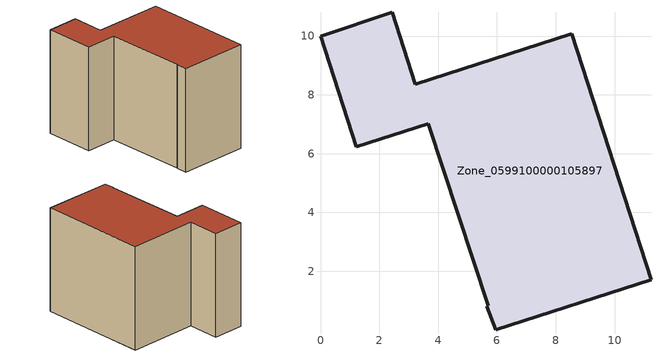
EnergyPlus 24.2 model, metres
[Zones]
Zone_0599100000105897
 floor ground (C_G): 1.22,6.23 0,10 2.44,10.81 3.23,8.36 8.55,10.07 11.24,1.7 5.95,0.01 5.66,0.8 5.71,0.82 3.66,7.02 z3.21
 wall outside (C_F): 3.23,8.36 2.44,10.81 0,10 1.22,6.23 3.66,7.02 5.71,0.82 5.66,0.8 5.95,0.01 11.24,1.7 8.55,10.07 3.23,8.36 z3.21:11.55
 roof outside (C_R): 5.71,0.82 5.66,0.8 5.95,0.01 11.24,1.7 8.55,10.07 3.23,8.36 2.44,10.81 0,10 1.22,6.23 3.66,7.02 z11.55
[BUILDING]
Pand.0599100000105897: North Axis=0; Terrain=City; Loads Convergence Tolerance Value=0.04; Temperature Convergence Tolerance Value=0.4; Solar Distribution=FullExterior; Maximum Number of Warmup Days=25; Minimum Number of Warmup Days=1
[Site:Location]
Rotterdam.The.Hague.AP_ZH_NLD Design_Conditions: Latitude=51.96; Longitude=4.45; Time Zone=1; Elevation=-4.5
[SITE:GROUNDTEMPERATURE:BUILDINGSURFACE]
18, 18, 18, 18, 18, 18, 18, 18, 18, 18, 18, 18
[MATERIAL] Thermal Absorptance=0.9; Solar Absorptance=0.7; Visible Absorptance=0.7
Name | Roughness | Thickness | Conductivity | Density | Specific Heat
G.TC.1975-1991 | MediumSmooth | 0.15 | 0.288461 | 540 | 1210
F.TC.1975-1991 | Rough | 0.3 | 0.230769 | 1920 | 840
R.TC.1975-1991 | MediumRough | 0.2 | 0.153846 | 1500 | 1000
[CONSTRUCTION]
C_G: G.TC.1975-1991
C_F: F.TC.1975-1991
C_R: R.TC.1975-1991
[ZONE]
Zone_0599100000105897: Type=1; Multiplier=1; Ceiling Height=Autocalculate; Volume=Autocalculate; Floor Area=autocalculate; Part of Total Floor Area=Yes
[ZONEINFILTRATION:DESIGNFLOWRATE]
Infil_Zone_0599100000105897: Zone or ZoneList or Space or SpaceList=Zone_0599100000105897; Schedule=AlwaysOn; Design Flow Rate Calculation Method=Flow/Area; Flow Rate per Floor Area=0.003; Constant Term Coefficient=1; Temperature Term Coefficient=0; Velocity Term Coefficient=0; Velocity Squared Term Coefficient=0
[HVACTEMPLATE:ZONE:IDEALLOADSAIRSYSTEM]
Zone_0599100000105897: Maximum Heating Supply Air Temperature=50; Minimum Cooling Supply Air Temperature=13; Maximum Heating Supply Air Humidity Ratio=0.0156; Minimum Cooling Supply Air Humidity Ratio=0.0077; Heating Limit=NoLimit; Cooling Limit=NoLimit; Dehumidification Control Type=ConstantSensibleHeatRatio; Cooling Sensible Heat Ratio=0.7; Dehumidification Setpoint=60; Humidification Control Type=None; Humidification Setpoint=30; Outdoor Air Method=None; Outdoor Air Flow Rate per Person=0.00944; Outdoor Air Flow Rate per Zone Floor Area=0; Outdoor Air Flow Rate per Zone=0; Demand Controlled Ventilation Type=None; Outdoor Air Economizer Type=NoEconomizer; Heat Recovery Type=None; Sensible Heat Recovery Effectiveness=0.7; Latent Heat Recovery Effectiveness=0.65
[ZONECONTROL:THERMOSTAT]
ThermostatControl_Zone_0599100000105897: Zone or ZoneList=Zone_0599100000105897; Control Type Schedule=DualSetpointControlType; Control 1=Thermostat_Zone_0599100000105897; Temperature Difference Between Cutout And Setpoint=0
[THERMOSTATSETPOINT:DUALSETPOINT]
Thermostat_Zone_0599100000105897: Heating Setpoint Temperature Schedule=HeatingSetpoint_Zone_0599100000105897; Cooling Setpoint Temperature Schedule=CoolingSetpoint_Zone_0599100000105897
[SCHEDULE:COMPACT]
HeatingSetpoint_Zone_0599100000105897: Through: 12/31, For: AllDays, Until: 24:00, 21
CoolingSetpoint_Zone_0599100000105897: Through: 12/31, For: AllDays, Until: 24:00, 24
DualSetpointControlType: Through: 12/31, For: AllDays, Until: 24:00, 4
AlwaysOn: Through: 12/31, For: AllDays, Until: 24:00, 1
